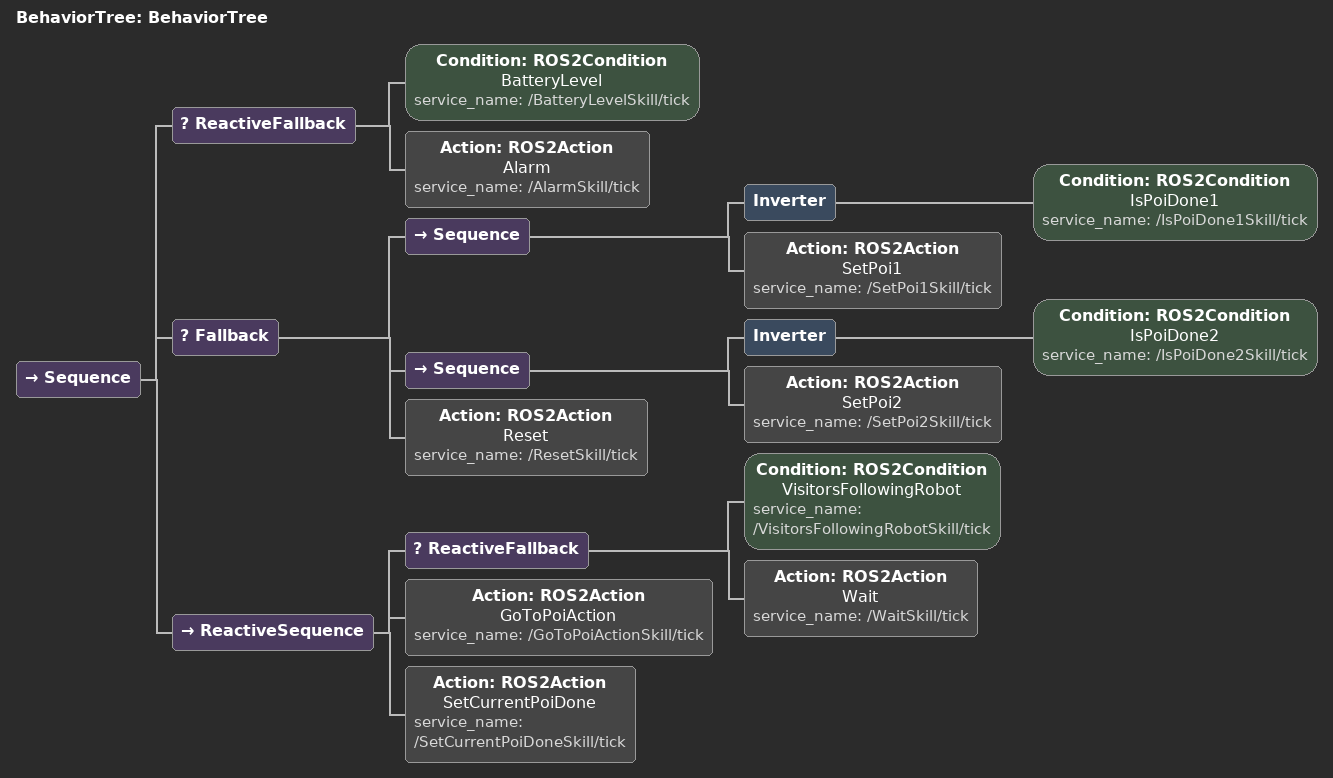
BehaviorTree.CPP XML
<root main_tree_to_execute="BehaviorTree">
    <BehaviorTree ID="BehaviorTree">
        <Sequence>
            <!-- ///// SubTree BatteryManagment ///// -->
            <ReactiveFallback>
                <Condition ID="ROS2Condition" name="BatteryLevel" service_name="/BatteryLevelSkill/tick"/>
                <Action ID="ROS2Action" name="Alarm" service_name="/AlarmSkill/tick"/>
            </ReactiveFallback>
            <!-- ///// SubTree PoiScheduler ///// -->
            <Fallback>
                <Sequence>
                    <Inverter>
                        <Condition ID="ROS2Condition" name="IsPoiDone1" service_name="/IsPoiDone1Skill/tick"/>
                    </Inverter>
                    <Action ID="ROS2Action" name="SetPoi1" service_name="/SetPoi1Skill/tick"/>
                </Sequence>
                <Sequence>
                    <Inverter>
                        <Condition ID="ROS2Condition" name="IsPoiDone2" service_name="/IsPoiDone2Skill/tick"/>
                    </Inverter>
                    <Action ID="ROS2Action" name="SetPoi2" service_name="/SetPoi2Skill/tick"/>
                </Sequence>
                <Action ID="ROS2Action" name="Reset" service_name="/ResetSkill/tick"/>
            </Fallback>
            <!-- ///// SubTree Navigation ///// -->
            <ReactiveSequence>
                <ReactiveFallback>
                    <Condition ID="ROS2Condition" name="VisitorsFollowingRobot" service_name="/VisitorsFollowingRobotSkill/tick"/>
                    <Action ID="ROS2Action" name="Wait" service_name="/WaitSkill/tick"/>
                </ReactiveFallback>
                <Action ID="ROS2Action" name="GoToPoiAction" service_name="/GoToPoiActionSkill/tick"/>
                <Action ID="ROS2Action" name="SetCurrentPoiDone" service_name="/SetCurrentPoiDoneSkill/tick"/>
            </ReactiveSequence>
        </Sequence>
    </BehaviorTree>
</root>
